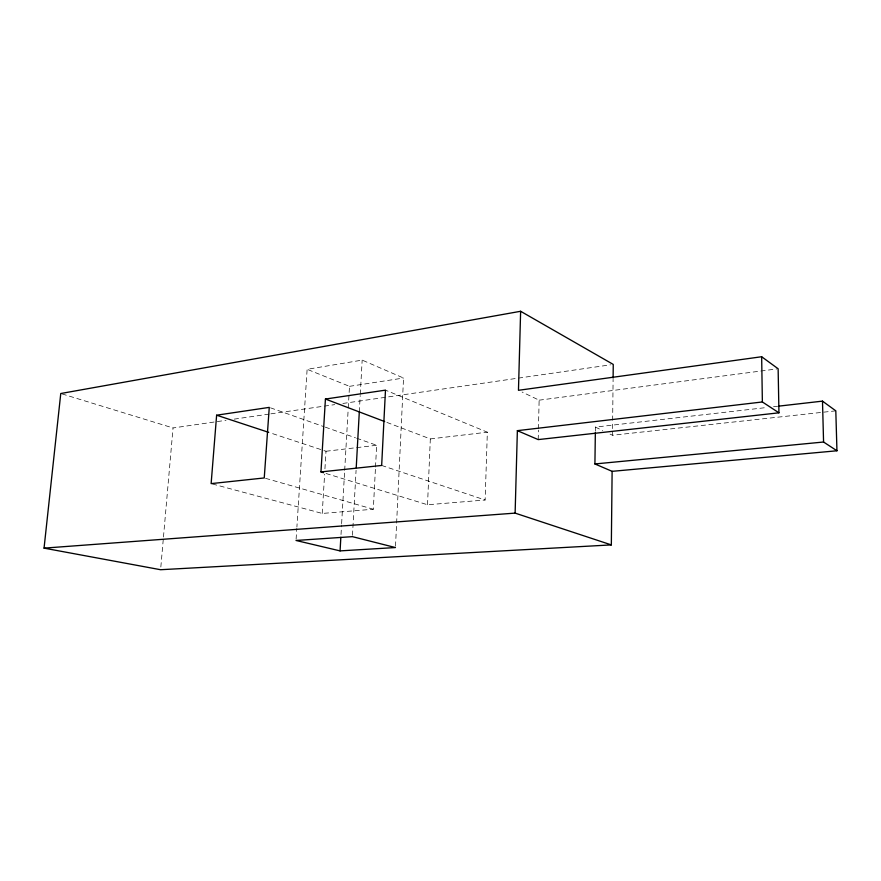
<?xml version="1.0" encoding="UTF-8"?>
<svg xmlns="http://www.w3.org/2000/svg" width="881" height="881" viewBox="0 0 881 881"><rect width="100%" height="100%" fill="white"/><g stroke="black" fill="none" stroke-linecap="round" stroke-linejoin="round"><path stroke-width="0.66" stroke-dasharray="4.41 3.3" d="M835.805 410.843L612.504 435.258L612.647 421.636M612.658 420.27L613.099 379.414M595.369 431.183L595.424 427.087L766.745 407.507M538.203 439.597L538.423 430.082M538.456 428.728L539.128 400.183L522.114 392.045M326.058 473.493L427.527 504.758L485.134 500.012L487.347 432.186L385.482 390.14M427.527 504.758L430.324 438.925L385.944 422.054M395.514 546.187L403.542 378.037L362.168 360.109L307.128 369.315L296.897 527.025M212.453 483.977L322.237 513.436L373.324 509.229L375.438 468.406M375.515 467.04L376.639 445.268L356.695 438.231M352.488 535.296L356.078 470.311M359.305 411.934L360.208 395.569M360.285 394.203L362.168 360.109M341.013 534.547L341.553 525.021M341.63 523.666L344.603 471.731M344.68 470.355L348.182 409.18M348.259 407.837L349.493 386.33L307.128 369.315M322.237 513.436L324.615 474.231M324.935 468.824L326.003 451.248L270.015 432.791M296.104 539.128L296.809 528.38M160.838 566.99L163.348 538.368M163.47 537.003L173.039 427.957L226.032 420.314M349.493 386.33L403.542 378.037M234.181 419.136L269.509 414.037M270.863 413.839L334.725 404.621M342.874 403.454L610.533 364.822M539.128 400.183L776.778 368.941M326.003 451.248L355.318 447.79M356.651 447.636L376.639 445.268M430.324 438.925L487.347 432.186M773.54 406.725L777.626 406.262M265.544 478.328L373.324 509.229M62.077 393.917L173.039 427.957M381.66 465.454L485.134 500.012M270.544 407.837L324.032 426.712M325.298 427.153L355.45 437.791M595.424 427.087L602.736 430.589M610.059 434.091L612.504 435.258"/><path stroke-width="1.32" d="M613.11 378.048L613.253 364.426L520.627 311.279L60.767 393.521L44.05 548.136L160.595 569.721L611.337 544.899L612.119 471.335L594.917 463.957L595.347 432.549M611.337 544.899L515.121 513.116L517.367 430.655L762.373 401.967L778.947 412.815L778.132 368.765L761.658 356.739L518.469 390.305L520.627 311.279M356.232 467.602L359.305 411.934M340.077 550.889L296.016 540.471L352.422 536.65L395.448 547.553L340.077 550.889L340.848 537.278M320.959 471.919L325.43 399.049L385.482 390.14L381.66 465.454L320.959 471.919L323.514 472.701M216.627 415.193L211.132 483.614L264.245 477.954L269.267 407.385L216.627 415.193L268.716 432.362M778.98 406.108L822.491 401.13L835.805 410.843L836.95 450.775L612.119 471.335M778.947 412.815L538.203 439.597L517.367 430.655M594.917 463.957L823.57 442.02L836.95 450.775M44.05 548.136L515.121 513.116M325.43 399.049L384.678 421.57M822.491 401.13L823.57 442.02M761.658 356.739L762.373 401.967"/></g></svg>
